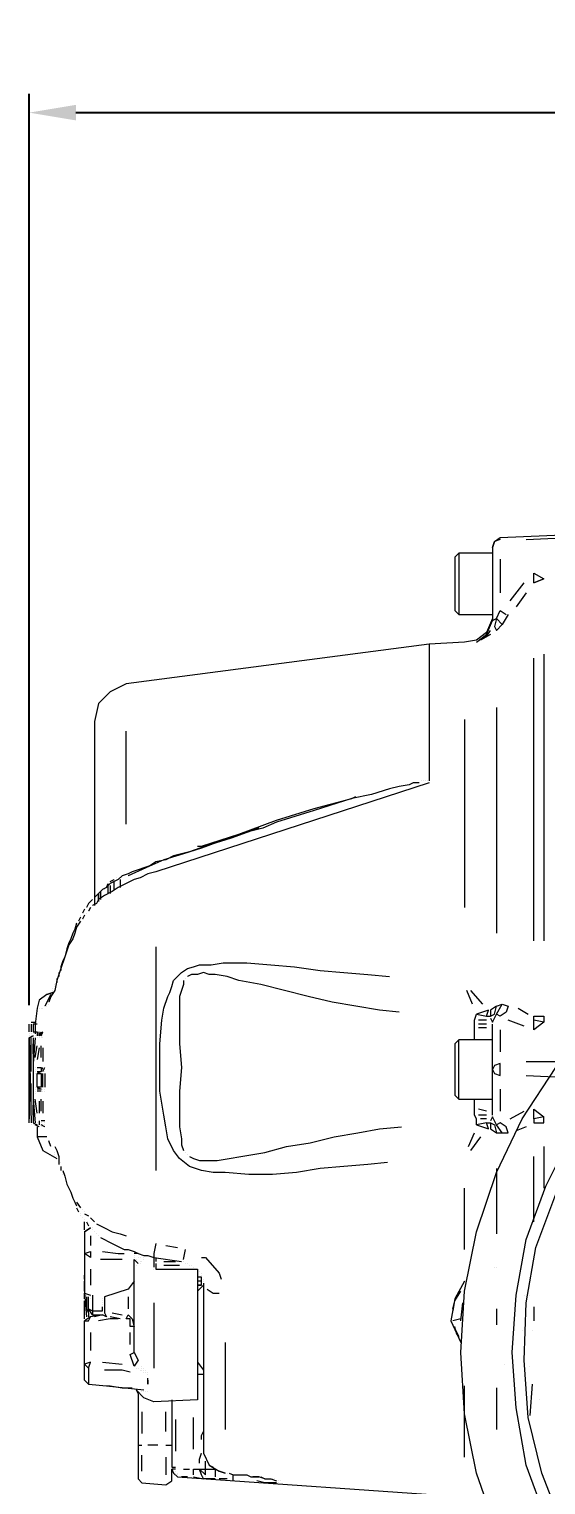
# Model space of a CAD drawing. Header units: millimetres. Extents: x 3426 to 5580, y 1375 to 2906.
# Drawn here: x 4525.4 to 4635.9, y 2594.2 to 2905.8 of the extents above; entities that cross this region are included whole.
import ezdxf

# ---------------------------------------------------------------- set-up
doc = ezdxf.new("R2010")
doc.units = ezdxf.units.MM
doc.layers.add('IA-DIBUJO', color=3, linetype='Continuous')
doc.layers.add('IA-DIM', color=7, linetype='Continuous')
doc.styles.add('ING-AMB', font='romans.shx', dxfattribs={"width": 0.75, "oblique": 15})
doc.dimstyles.new('ING-AMB 4', dxfattribs={"dimscale": 4, "dimtxt": 3, "dimasz": 2.5, "dimexe": 1, "dimexo": 1, "dimgap": 1, "dimtad": 1, "dimdec": 0, "dimzin": 0, "dimdsep": 46, "dimtxsty": 'ING-AMB', "dimcen": 0.1, "dimclrd": 7, "dimclre": 7, "dimclrt": 2, "dimadec": 0, "dimazin": 0, "dimtfac": 1, "dimtdec": 0, "dimtmove": 0, "dimatfit": 0, "dimfxl": 1.25, "dimtolj": 1, "dimtzin": 0, "dimarcsym": 1})

# ---------------------------------------------------------------- blocks, each defined once
blk = doc.blocks.new('*D27')
at = {"layer": 'Defpoints', "color": 0, "transparency": 16777216}
for p in [(4988.92, 2887.94), (4988.92, 2787.28), (4525.37, 2692.88)]:
    blk.add_point(p, dxfattribs=at)
at = {"layer": 'IA-DIM', "color": 7, "lineweight": -2, "transparency": 16777216}
for p, q in [((4525.37, 2696.88), (4525.37, 2891.94)), ((4988.92, 2791.28), (4988.92, 2891.94)), ((4535.37, 2887.94), (4978.92, 2887.94))]:
    blk.add_line(p, q, dxfattribs=at)
at = {"layer": 'IA-DIM', "color": 7, "transparency": 16777216}
for points in [[(4535.37, 2889.61), (4535.37, 2886.28), (4525.37, 2887.94)], [(4978.92, 2889.61), (4978.92, 2886.28), (4988.92, 2887.94)]]:
    blk.add_solid(points, dxfattribs=at)
at = {"layer": 'IA-DIM', "color": 2, "transparency": 16777216, "insert": (4757.15, 2897.94), "char_height": 12, "attachment_point": 5, "style": 'ING-AMB'}
blk.add_mtext('\\A1;502', dxfattribs=at)

msp = doc.modelspace()

# ---------------------------------------------------------------- linework, layer by layer
at = {"layer": 'IA-DIBUJO', "color": 8, "lineweight": 18}
for points in [[(4626.12, 2796.59), (4624.85, 2796.17), (4624.43, 2794.9), (4624.85, 2796.17), (4626.12, 2797.02), (4646.02, 2797.86), (4646.02, 2797.02), (4646.02, 2789.82), (4646.02, 2788.55), (4646.02, 2693.72), (4646.02, 2691.61), (4646.02, 2684.83), (4646.02, 2681.45), (4646.02, 2677.21)], [(4624.43, 2794.9), (4624.43, 2793.21), (4624.43, 2788.13), (4624.43, 2779.24), (4625.28, 2779.66), (4626.12, 2781.35), (4627.39, 2780.51)], [(4624.43, 2794.9), (4624.43, 2794.9)], [(4626.12, 2797.02), (4626.12, 2797.02)], [(4631.63, 2796.59), (4640.94, 2797.02)], [(4624.43, 2793.63), (4617.23, 2793.63), (4616.39, 2792.78), (4616.39, 2781.35), (4617.23, 2780.51), (4624.43, 2780.51)], [(4617.23, 2793.63), (4617.23, 2780.51)], [(4626.12, 2792.36), (4626.12, 2785.16)], [(4633.32, 2787.28), (4633.32, 2789.4), (4635.44, 2788.13)], [(4628.24, 2783.47), (4631.2, 2787.28)], [(4633.32, 2787.28), (4633.32, 2787.28)], [(4635.44, 2788.13), (4635.44, 2788.13)], [(4631.63, 2785.16), (4629.51, 2782.2)], [(4624.43, 2779.66), (4623.16, 2776.7), (4621.04, 2775), (4618.5, 2774.58), (4610.88, 2774.16), (4546.11, 2765.69), (4542.73, 2764), (4540.19, 2761.46), (4539.34, 2757.65), (4539.34, 2718.28)], [(4627.82, 2780.51), (4626.55, 2778.39)], [(4627.82, 2780.51), (4627.82, 2780.51)], [(4621.04, 2774.58), (4623.16, 2776.27), (4624.43, 2779.24)], [(4624.01, 2776.27), (4621.89, 2775)], [(4622.31, 2775.43), (4623.16, 2775.85), (4624.01, 2777.12)], [(4610.88, 2774.16), (4610.88, 2744.95)], [(4621.04, 2775), (4621.04, 2775)], [(4633.32, 2710.66), (4633.32, 2771.19)], [(4635.44, 2772.04), (4635.44, 2710.66)], [(4625.28, 2760.61), (4625.28, 2712.35)], [(4618.5, 2758.07), (4618.5, 2717.85)], [(4546.11, 2735.63), (4546.11, 2755.53)], [(4610.88, 2744.52), (4552.46, 2725.47), (4550.77, 2725.05), (4549.08, 2724.2), (4547.81, 2723.78), (4546.11, 2722.93), (4544.42, 2722.09), (4543.15, 2721.24), (4541.46, 2720.39), (4540.19, 2719.55), (4539.76, 2718.7), (4538.92, 2718.28)], [(4608.77, 2744.52), (4607.5, 2744.52), (4606.65, 2744.1), (4604.53, 2743.68), (4602.42, 2743.25), (4598.61, 2741.98), (4594.37, 2741.14), (4586.33, 2738.6), (4578.29, 2736.06), (4575.32, 2734.79), (4571.94, 2733.94)], [(4609.19, 2744.95), (4609.19, 2744.95)], [(4609.61, 2744.95), (4609.61, 2744.95)], [(4610.04, 2744.95), (4610.04, 2744.95)], [(4610.46, 2744.95), (4610.46, 2744.95)], [(4610.88, 2744.95), (4610.88, 2744.95)], [(4610.88, 2744.95), (4610.88, 2744.95)], [(4610.88, 2744.52), (4610.88, 2744.52)], [(4561.35, 2730.98), (4562.2, 2730.98), (4570.24, 2733.52), (4578.29, 2736.48), (4586.33, 2739.02), (4594.37, 2741.14), (4595.22, 2741.56)], [(4574.48, 2734.79), (4568.55, 2732.67), (4563.05, 2730.98), (4559.66, 2729.71), (4556.27, 2728.86), (4554.58, 2728.01), (4552.46, 2727.59), (4551.19, 2726.74), (4549.92, 2726.32), (4548.65, 2725.9), (4547.38, 2725.47), (4546.54, 2725.05), (4545.27, 2724.63), (4544.42, 2723.78), (4543.57, 2723.36), (4542.73, 2722.93), (4541.88, 2722.09), (4541.03, 2721.66), (4540.19, 2720.82), (4539.34, 2719.97)], [(4571.51, 2733.94), (4566.86, 2732.25), (4562.2, 2730.55), (4558.39, 2729.28), (4554.16, 2728.01), (4550.35, 2726.32), (4546.54, 2724.63)], [(4542.73, 2723.36), (4543.57, 2723.78)], [(4543.57, 2723.78), (4543.57, 2723.78)], [(4543.57, 2721.66), (4543.57, 2723.36)], [(4544, 2724.2), (4544, 2724.2)], [(4544.84, 2723.78), (4544.84, 2722.09)], [(4546.54, 2724.63), (4546.54, 2724.63)], [(4540.61, 2721.24), (4540.61, 2721.24)], [(4540.61, 2721.24), (4540.61, 2719.55)], [(4541.03, 2721.66), (4541.03, 2721.66)], [(4541.46, 2721.66), (4541.46, 2721.66)], [(4541.88, 2722.09), (4542.3, 2722.93)], [(4542.3, 2722.93), (4542.3, 2722.93)], [(4542.3, 2720.82), (4542.3, 2722.51)], [(4542.73, 2722.51), (4542.73, 2720.82)], [(4537.22, 2717.43), (4536.8, 2716.58)], [(4538.92, 2719.55), (4538.07, 2718.7), (4537.65, 2717.85)], [(4537.65, 2717.85), (4537.65, 2717.85)], [(4538.49, 2717.85), (4538.07, 2717.01)], [(4538.07, 2717.01), (4538.07, 2717.01)], [(4538.92, 2718.28), (4538.92, 2718.28)], [(4538.92, 2718.28), (4538.92, 2718.28)], [(4539.34, 2719.97), (4539.34, 2719.97)], [(4536.38, 2714.89), (4535.53, 2713.62), (4535.11, 2712.35), (4534.68, 2711.08), (4533.84, 2709.81), (4532.99, 2707.27), (4532.14, 2704.73), (4531.3, 2702.19), (4530.87, 2700.07), (4530.03, 2698.8), (4529.6, 2697.53)], [(4535.53, 2714.47), (4535.11, 2713.2), (4534.68, 2712.35), (4534.26, 2711.08), (4533.84, 2710.23), (4533.41, 2708.96), (4532.99, 2707.27), (4532.57, 2706.42), (4532.14, 2705.15), (4532.14, 2704.31)], [(4536.38, 2715.74), (4535.95, 2714.89)], [(4535.95, 2714.89), (4535.95, 2714.89)], [(4536.38, 2716.16), (4536.38, 2716.16)], [(4536.8, 2716.58), (4536.8, 2716.58)], [(4537.22, 2716.16), (4536.8, 2715.31)], [(4536.8, 2715.31), (4536.8, 2715.31)], [(4537.65, 2716.58), (4537.65, 2716.58)], [(4552.46, 2709.39), (4552.46, 2661.55)], [(4635.86, 2587.04), (4631.63, 2598.47), (4629.51, 2610.75), (4628.66, 2622.6), (4629.51, 2634.88), (4631.63, 2646.73), (4635.86, 2658.16), (4641.36, 2669.17), (4648.56, 2678.91), (4656.6, 2687.8), (4666.34, 2695.42), (4676.5, 2701.77), (4687.93, 2706.42), (4699.36, 2709.81), (4701.9, 2708.12)], [(4639.25, 2585.77), (4635.01, 2596.78), (4632.05, 2608.63), (4631.2, 2620.91), (4631.63, 2633.19), (4633.74, 2645.04), (4637.98, 2656.47), (4643.48, 2667.48), (4650.68, 2677.21), (4658.72, 2686.1), (4668.46, 2693.72), (4679.04, 2700.07), (4690.05, 2704.73), (4701.9, 2707.69)], [(4601.99, 2663.24), (4597.76, 2662.82), (4592.68, 2662.4), (4587.6, 2661.97), (4582.52, 2661.13), (4577.44, 2660.7), (4572.36, 2660.7), (4567.28, 2661.13), (4564.74, 2661.13), (4562.2, 2661.55), (4559.66, 2662.4), (4557.54, 2664.09), (4556.27, 2665.78), (4555, 2668.32), (4554.58, 2670.86), (4554.16, 2673.4), (4553.31, 2678.48), (4553.31, 2683.56), (4553.31, 2688.64), (4553.73, 2693.72), (4554.16, 2696.26), (4555, 2698.8), (4555.43, 2699.65), (4555.85, 2700.92), (4556.27, 2702.19), (4557.12, 2703.04), (4557.97, 2703.88), (4559.24, 2704.73), (4560.51, 2705.15), (4561.78, 2705.58), (4564.32, 2705.58), (4566.86, 2706), (4571.94, 2706), (4577.02, 2705.58), (4582.1, 2705.15), (4587.6, 2704.31), (4592.68, 2703.88), (4597.76, 2703.46), (4602.42, 2703.04)], [(4531.3, 2702.61), (4531.3, 2701.77)], [(4531.72, 2703.88), (4531.72, 2703.04)], [(4558.39, 2702.19), (4558.39, 2701.34), (4557.97, 2700.07), (4557.54, 2698.8), (4557.54, 2696.26), (4557.54, 2693.72), (4557.54, 2688.64), (4557.97, 2683.56), (4557.54, 2678.48), (4557.54, 2673.4), (4557.54, 2670.86), (4557.97, 2668.32), (4557.97, 2667.05), (4558.39, 2665.78)], [(4558.81, 2702.61), (4558.81, 2702.61)], [(4604.53, 2695.42), (4600.3, 2695.84), (4595.22, 2696.69), (4590.14, 2697.53), (4585.06, 2698.8), (4579.98, 2700.07), (4574.9, 2701.34), (4570.24, 2702.19), (4567.7, 2703.04), (4565.16, 2703.46), (4563.89, 2703.46), (4562.62, 2703.88), (4561.35, 2703.46), (4560.08, 2703.46), (4559.24, 2703.04)], [(4559.24, 2703.04), (4559.24, 2703.04)], [(4529.18, 2699.23), (4530.45, 2699.65), (4529.18, 2699.23), (4527.49, 2697.96), (4527.06, 2696.26), (4526.64, 2692.88), (4526.64, 2690.76)], [(4530.03, 2699.23), (4528.76, 2696.69)], [(4530.03, 2699.23), (4530.03, 2699.23)], [(4530.03, 2698.8), (4530.03, 2698.8)], [(4530.45, 2700.5), (4530.45, 2700.5)], [(4530.45, 2700.07), (4530.45, 2700.07)], [(4530.45, 2699.65), (4530.45, 2699.65)], [(4530.45, 2699.23), (4530.45, 2699.23)], [(4530.87, 2701.34), (4530.87, 2701.34)], [(4530.87, 2700.92), (4530.87, 2700.92)], [(4620.2, 2697.11), (4618.93, 2700.07)], [(4619.77, 2700.07), (4622.31, 2697.11)], [(4527.06, 2696.26), (4527.06, 2696.26)], [(4527.49, 2696.26), (4527.49, 2696.26)], [(4527.91, 2696.26), (4527.91, 2696.26)], [(4528.33, 2696.26), (4528.33, 2696.26)], [(4528.76, 2696.69), (4528.76, 2696.69)], [(4529.18, 2696.69), (4529.18, 2696.69)], [(4529.6, 2697.53), (4529.6, 2697.53)], [(4529.6, 2697.11), (4529.6, 2697.11)], [(4623.16, 2694.57), (4623.58, 2695.84), (4621.04, 2694.99), (4623.16, 2694.57), (4624.01, 2694.57), (4624.85, 2694.99), (4625.28, 2696.69), (4626.55, 2697.11), (4627.82, 2696.69), (4627.39, 2695.42), (4626.12, 2694.57), (4625.28, 2694.99)], [(4623.58, 2695.84), (4623.58, 2695.84)], [(4624.01, 2694.15), (4624.43, 2693.3), (4625.28, 2694.99), (4626.55, 2697.11)], [(4625.28, 2696.69), (4624.01, 2695.84), (4624.01, 2694.57)], [(4629.93, 2696.26), (4632.05, 2694.99)], [(4525.37, 2691.18), (4525.37, 2692.88)], [(4525.79, 2693.3), (4525.79, 2693.3)], [(4525.79, 2693.3), (4525.79, 2693.3)], [(4525.79, 2693.3), (4526.64, 2693.3)], [(4525.79, 2692.88), (4525.79, 2692.88)], [(4525.79, 2692.88), (4525.79, 2691.18)], [(4527.06, 2692.88), (4526.22, 2692.88), (4526.22, 2691.18), (4527.06, 2691.18), (4527.06, 2690.34)], [(4526.22, 2692.88), (4526.22, 2692.88)], [(4526.22, 2692.88), (4526.22, 2692.88)], [(4526.64, 2693.3), (4526.64, 2693.3)], [(4620.62, 2689.49), (4620.62, 2691.61), (4620.62, 2692.88), (4620.62, 2693.72), (4621.04, 2694.99)], [(4623.16, 2693.72), (4621.47, 2693.72)], [(4623.16, 2692.88), (4621.47, 2692.88)], [(4623.16, 2692.03), (4621.47, 2692.03)], [(4624.01, 2694.57), (4624.01, 2694.57)], [(4624.01, 2694.15), (4624.01, 2694.15)], [(4624.43, 2693.3), (4624.43, 2693.3)], [(4624.43, 2689.49), (4624.43, 2692.88)], [(4625.28, 2694.99), (4625.28, 2694.99)], [(4631.2, 2692.45), (4627.82, 2693.72)], [(4635.44, 2693.3), (4633.32, 2691.61), (4633.32, 2693.72), (4633.32, 2694.57), (4635.44, 2694.57), (4635.44, 2693.3), (4633.32, 2693.72)], [(4525.37, 2691.18), (4525.37, 2691.18)], [(4525.37, 2690.76), (4525.37, 2690.76)], [(4525.37, 2671.71), (4525.37, 2681.02), (4525.37, 2689.91), (4526.22, 2690.34), (4525.37, 2689.91), (4525.79, 2671.71)], [(4525.37, 2690.34), (4525.37, 2690.34)], [(4525.37, 2690.34), (4525.37, 2690.34)], [(4525.37, 2690.34), (4525.37, 2690.34)], [(4525.37, 2689.91), (4525.37, 2689.91)], [(4525.37, 2689.91), (4525.37, 2689.91)], [(4525.37, 2689.49), (4525.37, 2683.14), (4525.37, 2672.56)], [(4525.37, 2689.49), (4525.37, 2689.49)], [(4525.79, 2691.18), (4525.79, 2691.18)], [(4525.79, 2691.18), (4525.79, 2691.18)], [(4525.79, 2691.18), (4525.79, 2691.18)], [(4525.79, 2690.76), (4525.79, 2690.76)], [(4525.79, 2690.76), (4525.79, 2690.76)], [(4525.79, 2690.34), (4525.79, 2690.34)], [(4525.79, 2690.34), (4525.79, 2690.34)], [(4525.79, 2690.34), (4525.79, 2690.34)], [(4525.79, 2690.34), (4525.79, 2690.34)], [(4525.79, 2690.34), (4525.79, 2690.34)], [(4525.79, 2690.34), (4525.79, 2690.34)], [(4525.79, 2689.91), (4525.79, 2689.91)], [(4525.79, 2689.91), (4525.79, 2689.91)], [(4525.79, 2689.91), (4525.79, 2689.91)], [(4525.79, 2682.72), (4525.79, 2686.95), (4525.79, 2689.91)], [(4525.79, 2689.91), (4525.79, 2689.91)], [(4525.79, 2689.91), (4525.79, 2689.91)], [(4525.79, 2689.49), (4525.79, 2689.49)], [(4525.79, 2689.49), (4525.79, 2689.49)], [(4525.79, 2689.49), (4525.79, 2689.49)], [(4525.79, 2689.07), (4525.79, 2689.07)], [(4525.79, 2689.07), (4525.79, 2689.07)], [(4525.79, 2689.07), (4525.79, 2689.07)], [(4526.22, 2690.76), (4526.22, 2690.76)], [(4526.22, 2690.76), (4526.22, 2690.76)], [(4526.22, 2690.34), (4526.22, 2690.34)], [(4526.22, 2690.34), (4526.22, 2690.34)], [(4526.22, 2690.34), (4526.22, 2690.34)], [(4526.22, 2690.34), (4526.22, 2690.34)], [(4526.22, 2689.91), (4526.22, 2689.91)], [(4526.64, 2689.91), (4526.22, 2684.41)], [(4526.22, 2689.91), (4526.22, 2671.71), (4527.06, 2671.29)], [(4526.22, 2689.91), (4526.22, 2689.91)], [(4526.64, 2691.18), (4526.64, 2691.18)], [(4526.64, 2691.18), (4526.64, 2691.18)], [(4526.64, 2691.18), (4526.64, 2691.18)], [(4526.64, 2690.76), (4526.64, 2690.76)], [(4526.64, 2690.76), (4526.64, 2690.76)], [(4526.64, 2690.76), (4526.64, 2690.76)], [(4526.64, 2690.76), (4526.64, 2690.76)], [(4526.64, 2690.76), (4526.64, 2690.76)], [(4526.64, 2690.76), (4526.64, 2690.76)], [(4526.64, 2690.34), (4526.64, 2690.34)], [(4526.64, 2690.34), (4526.64, 2690.34)], [(4526.64, 2690.34), (4526.64, 2690.34)], [(4526.64, 2690.34), (4526.64, 2690.34)], [(4526.64, 2690.34), (4526.64, 2690.34)], [(4526.64, 2689.91), (4526.64, 2689.91)], [(4527.06, 2691.18), (4527.06, 2691.18)], [(4527.06, 2691.18), (4527.06, 2691.18)], [(4527.06, 2690.76), (4527.06, 2690.76)], [(4527.06, 2690.76), (4527.06, 2690.76)], [(4527.06, 2690.34), (4527.06, 2690.34)], [(4527.06, 2690.34), (4527.06, 2690.34)], [(4527.06, 2690.34), (4527.06, 2690.34)], [(4527.06, 2690.34), (4527.06, 2690.34)], [(4527.06, 2690.34), (4527.06, 2690.34)], [(4527.06, 2689.91), (4527.06, 2689.91)], [(4527.91, 2690.34), (4528.33, 2691.18), (4527.49, 2690.34), (4527.91, 2691.18)], [(4527.49, 2690.34), (4527.49, 2691.18)], [(4527.49, 2691.18), (4527.49, 2691.18)], [(4527.49, 2691.18), (4527.49, 2691.18)], [(4527.49, 2690.76), (4527.49, 2690.76)], [(4527.49, 2690.76), (4527.49, 2690.76)], [(4527.49, 2690.76), (4527.49, 2690.76)], [(4527.49, 2690.76), (4527.49, 2690.76)], [(4527.49, 2690.76), (4527.49, 2690.76)], [(4527.49, 2690.34), (4527.49, 2690.34)], [(4527.49, 2690.34), (4527.49, 2690.34)], [(4527.49, 2690.34), (4527.49, 2690.34)], [(4527.49, 2690.34), (4527.49, 2690.34)], [(4527.49, 2689.91), (4527.49, 2689.91)], [(4527.91, 2691.18), (4527.91, 2691.18)], [(4527.91, 2690.76), (4527.91, 2690.76)], [(4527.91, 2690.76), (4527.91, 2690.76)], [(4527.91, 2690.76), (4527.91, 2690.76)], [(4527.91, 2690.34), (4527.91, 2690.34)], [(4527.91, 2690.34), (4527.91, 2690.34)], [(4527.91, 2689.91), (4527.91, 2689.91)], [(4527.91, 2689.91), (4527.91, 2689.91)], [(4527.91, 2689.91), (4527.91, 2689.91)], [(4528.33, 2691.18), (4528.33, 2691.18)], [(4528.33, 2691.18), (4528.33, 2691.18)], [(4528.33, 2690.76), (4528.33, 2690.76)], [(4528.33, 2690.34), (4528.33, 2690.34)], [(4528.33, 2689.91), (4528.33, 2689.91)], [(4617.23, 2676.79), (4617.23, 2689.49)], [(4626.12, 2691.61), (4626.12, 2686.95)], [(4525.37, 2678.91), (4525.37, 2679.75), (4525.37, 2681.02), (4525.37, 2687.8), (4525.37, 2686.1), (4525.37, 2681.02), (4525.37, 2674.25)], [(4525.37, 2687.37), (4525.37, 2687.37)], [(4525.37, 2687.37), (4525.37, 2687.37)], [(4525.37, 2686.95), (4525.37, 2686.95)], [(4525.37, 2686.53), (4525.37, 2686.53)], [(4525.79, 2686.95), (4525.79, 2686.95)], [(4525.79, 2686.95), (4525.79, 2686.95)], [(4526.22, 2686.53), (4526.22, 2688.64)], [(4526.22, 2686.53), (4526.22, 2686.53)], [(4526.64, 2685.68), (4527.06, 2688.22)], [(4527.49, 2687.8), (4527.06, 2685.26)], [(4527.91, 2685.68), (4527.91, 2688.22)], [(4528.33, 2687.8), (4528.33, 2684.83)], [(4526.22, 2684.83), (4526.22, 2684.83)], [(4526.22, 2684.41), (4526.22, 2684.41)], [(4526.22, 2684.41), (4526.22, 2684.41)], [(4526.22, 2684.41), (4526.22, 2684.41)], [(4526.22, 2683.99), (4526.22, 2683.99)], [(4526.22, 2683.99), (4526.22, 2683.99)], [(4526.22, 2683.99), (4526.22, 2683.99)], [(4526.22, 2683.56), (4526.22, 2683.56)], [(4526.22, 2682.72), (4526.22, 2682.72)], [(4526.64, 2683.56), (4526.64, 2683.56)], [(4526.64, 2683.14), (4526.64, 2683.14)], [(4526.64, 2682.72), (4526.64, 2682.72)], [(4527.06, 2683.56), (4527.06, 2683.56)], [(4527.06, 2683.56), (4527.91, 2683.56), (4527.91, 2682.72), (4527.06, 2682.29)], [(4527.06, 2683.56), (4527.06, 2683.56)], [(4527.06, 2682.72), (4527.91, 2682.72), (4528.33, 2683.56)], [(4527.06, 2683.14), (4527.06, 2683.14)], [(4527.06, 2682.72), (4527.06, 2682.72)], [(4527.06, 2682.72), (4527.06, 2682.72)], [(4527.91, 2683.56), (4527.91, 2683.56)], [(4527.91, 2682.72), (4527.91, 2682.72)], [(4528.33, 2682.72), (4528.76, 2683.56)], [(4528.33, 2683.56), (4528.33, 2683.56)], [(4528.33, 2682.72), (4528.33, 2682.72)], [(4528.76, 2683.56), (4528.76, 2683.56)], [(4528.76, 2683.14), (4528.76, 2683.14)], [(4528.76, 2682.72), (4528.76, 2682.72)], [(4625.28, 2584.5), (4621.04, 2596.78), (4618.5, 2609.48), (4617.66, 2622.6), (4618.5, 2635.73), (4621.04, 2648.43), (4625.28, 2661.13), (4630.78, 2672.56), (4637.98, 2683.56)], [(4624.43, 2683.14), (4624.43, 2683.14)], [(4631.63, 2684.83), (4640.94, 2684.83)], [(4525.79, 2675.1), (4525.79, 2680.18)], [(4526.64, 2682.29), (4526.64, 2682.29)], [(4527.06, 2682.29), (4527.06, 2682.29)], [(4528.33, 2682.29), (4528.33, 2682.29)], [(4528.33, 2679.33), (4528.33, 2682.29)], [(4528.33, 2682.29), (4528.33, 2682.29)], [(4528.33, 2682.29), (4528.33, 2682.29)], [(4528.76, 2682.29), (4528.76, 2679.33)], [(4631.63, 2681.87), (4640.94, 2681.45)], [(4525.37, 2678.48), (4525.37, 2678.48)], [(4525.37, 2678.06), (4525.37, 2678.06)], [(4525.37, 2676.79), (4525.37, 2677.64)], [(4526.22, 2677.64), (4526.22, 2677.64)], [(4526.22, 2677.64), (4526.22, 2677.64)], [(4526.22, 2677.21), (4526.22, 2677.21)], [(4526.22, 2677.21), (4526.22, 2677.21)], [(4526.22, 2677.21), (4526.22, 2677.21)], [(4526.22, 2676.79), (4526.22, 2676.79)], [(4526.22, 2676.79), (4526.64, 2671.71)], [(4526.22, 2676.79), (4526.22, 2676.79)], [(4526.64, 2679.33), (4526.64, 2679.33)], [(4526.64, 2679.33), (4526.64, 2679.33)], [(4526.64, 2679.33), (4526.64, 2679.33)], [(4526.64, 2678.91), (4526.64, 2678.91)], [(4526.64, 2678.48), (4526.64, 2678.48)], [(4526.64, 2678.06), (4526.64, 2678.06)], [(4526.64, 2678.06), (4526.64, 2678.06)], [(4527.06, 2673.83), (4526.64, 2676.79)], [(4527.06, 2679.33), (4527.91, 2678.91), (4527.06, 2678.91)], [(4527.06, 2678.91), (4527.06, 2678.91)], [(4527.06, 2678.48), (4527.06, 2678.48)], [(4527.91, 2678.48), (4527.06, 2678.48)], [(4527.91, 2679.33), (4527.91, 2679.33)], [(4527.91, 2679.33), (4527.91, 2679.33)], [(4527.91, 2678.48), (4527.91, 2678.48)], [(4527.91, 2674.25), (4527.91, 2676.79)], [(4528.33, 2679.33), (4528.33, 2679.33)], [(4528.33, 2679.33), (4528.33, 2679.33)], [(4528.33, 2678.91), (4528.33, 2678.91)], [(4528.33, 2678.91), (4528.33, 2678.91)], [(4528.33, 2678.48), (4528.33, 2678.48)], [(4528.33, 2678.48), (4528.33, 2678.48)], [(4528.76, 2679.33), (4528.76, 2679.33)], [(4528.76, 2678.91), (4528.76, 2678.91)], [(4528.76, 2678.48), (4528.76, 2678.48)], [(4528.76, 2678.48), (4528.76, 2678.48)], [(4528.76, 2678.48), (4528.76, 2678.48)], [(4621.04, 2671.29), (4621.04, 2672.56), (4620.62, 2673.4), (4620.62, 2674.67), (4620.62, 2676.79)], [(4624.43, 2673.4), (4624.43, 2676.79)], [(4626.12, 2678.91), (4626.12, 2674.25)], [(4525.37, 2676.37), (4525.37, 2676.37)], [(4525.37, 2675.94), (4525.37, 2675.94)], [(4525.37, 2675.52), (4525.37, 2675.52)], [(4525.37, 2675.1), (4525.37, 2675.1)], [(4525.37, 2674.67), (4525.37, 2674.67)], [(4525.37, 2674.25), (4525.37, 2674.25)], [(4525.37, 2674.25), (4525.37, 2674.25)], [(4526.22, 2673.4), (4526.22, 2675.52)], [(4527.49, 2676.37), (4527.49, 2673.83)], [(4528.33, 2676.37), (4528.33, 2673.83)], [(4623.16, 2674.25), (4621.47, 2674.67)], [(4623.16, 2673.4), (4621.47, 2673.4)], [(4624.43, 2673.4), (4624.43, 2673.4)], [(4628.24, 2672.56), (4631.2, 2674.25)], [(4633.32, 2672.56), (4633.32, 2671.71), (4635.44, 2671.71), (4635.44, 2672.98), (4633.32, 2672.56), (4633.32, 2674.67), (4635.44, 2672.98)], [(4525.37, 2672.56), (4525.37, 2672.56)], [(4525.37, 2672.13), (4525.37, 2672.13)], [(4525.37, 2671.71), (4525.37, 2671.71)], [(4525.37, 2671.71), (4525.37, 2671.71)], [(4525.79, 2671.71), (4525.79, 2671.71)], [(4525.79, 2671.71), (4525.79, 2671.71)], [(4525.79, 2671.29), (4525.79, 2671.29)], [(4525.79, 2671.29), (4525.79, 2671.29)], [(4525.79, 2671.29), (4525.79, 2671.29)], [(4525.79, 2671.29), (4525.79, 2671.29)], [(4525.79, 2671.29), (4525.79, 2671.29)], [(4525.79, 2671.29), (4525.79, 2671.29)], [(4526.22, 2671.71), (4526.22, 2671.71)], [(4526.22, 2671.71), (4526.22, 2671.71)], [(4526.22, 2671.71), (4526.22, 2671.71)], [(4526.22, 2671.71), (4526.22, 2671.71)], [(4526.22, 2671.71), (4526.22, 2671.71)], [(4526.22, 2671.71), (4526.22, 2671.71)], [(4526.22, 2671.29), (4526.22, 2671.29)], [(4526.22, 2671.29), (4526.22, 2671.29)], [(4526.22, 2671.29), (4526.22, 2671.29)], [(4526.22, 2671.29), (4526.22, 2671.29)], [(4526.64, 2671.71), (4526.64, 2671.71)], [(4526.64, 2671.71), (4526.64, 2671.71)], [(4526.64, 2671.71), (4526.64, 2671.71)], [(4526.64, 2671.29), (4526.64, 2671.29)], [(4526.64, 2671.29), (4526.64, 2671.29)], [(4526.64, 2671.29), (4526.64, 2671.29)], [(4526.64, 2671.29), (4526.64, 2671.29)], [(4526.64, 2671.29), (4526.64, 2671.29)], [(4527.49, 2670.86), (4526.64, 2671.29)], [(4527.06, 2671.71), (4527.06, 2671.71)], [(4527.06, 2671.29), (4527.06, 2671.29)], [(4527.06, 2671.29), (4527.06, 2671.29)], [(4527.06, 2671.29), (4527.06, 2671.29)], [(4527.06, 2671.29), (4527.06, 2671.29)], [(4527.06, 2670.86), (4527.06, 2670.86)], [(4527.06, 2670.86), (4527.06, 2668.75), (4528.33, 2665.78), (4531.3, 2664.09)], [(4527.06, 2670.86), (4527.06, 2670.86)], [(4527.06, 2670.86), (4527.06, 2670.86)], [(4527.06, 2670.86), (4527.06, 2670.86)], [(4527.06, 2670.86), (4527.06, 2670.86)], [(4527.49, 2672.13), (4527.49, 2671.29)], [(4527.49, 2672.13), (4527.49, 2672.13)], [(4527.49, 2671.29), (4527.49, 2671.29)], [(4527.49, 2671.29), (4527.49, 2671.29)], [(4527.49, 2671.29), (4527.49, 2671.29)], [(4527.49, 2670.86), (4527.49, 2670.86)], [(4527.49, 2670.86), (4527.49, 2670.86)], [(4527.49, 2670.86), (4527.49, 2670.86)], [(4527.49, 2670.86), (4527.49, 2670.86)], [(4527.91, 2672.13), (4527.91, 2672.13)], [(4528.76, 2672.13), (4527.91, 2672.13)], [(4527.91, 2671.71), (4527.91, 2671.71)], [(4527.91, 2671.29), (4527.91, 2671.29)], [(4527.91, 2671.29), (4527.91, 2671.29)], [(4527.91, 2671.29), (4527.91, 2671.29)], [(4528.76, 2670.86), (4527.91, 2671.29)], [(4527.91, 2671.29), (4527.91, 2671.29)], [(4527.91, 2670.86), (4527.91, 2670.86)], [(4527.91, 2670.86), (4527.91, 2670.86)], [(4527.91, 2670.86), (4527.91, 2670.86)], [(4528.33, 2671.29), (4528.33, 2671.29)], [(4528.33, 2670.86), (4528.33, 2670.86)], [(4528.33, 2670.86), (4528.33, 2670.86)], [(4528.33, 2670.86), (4528.33, 2670.86)], [(4528.76, 2672.13), (4528.76, 2672.13)], [(4528.76, 2671.71), (4528.76, 2671.71)], [(4528.76, 2671.29), (4528.76, 2671.29)], [(4528.76, 2670.86), (4528.76, 2670.86)], [(4528.76, 2670.86), (4528.76, 2670.86)], [(4559.66, 2664.51), (4560.51, 2664.09), (4561.78, 2663.67), (4563.05, 2663.67), (4564.32, 2663.67), (4565.59, 2663.67), (4568.13, 2664.09), (4570.67, 2664.51), (4575.75, 2665.36), (4580.4, 2666.63), (4585.48, 2667.48), (4590.56, 2668.75), (4595.64, 2669.59), (4600.3, 2670.44), (4604.96, 2670.86)], [(4623.16, 2672.56), (4621.89, 2672.56)], [(4623.16, 2671.71), (4624.01, 2671.71), (4624.85, 2671.29), (4625.28, 2669.59), (4626.55, 2669.59), (4627.82, 2669.59), (4627.39, 2670.86), (4626.12, 2671.71), (4625.28, 2671.29)], [(4626.55, 2669.59), (4625.28, 2671.29), (4624.43, 2672.98), (4624.01, 2672.13)], [(4624.01, 2672.13), (4624.01, 2672.13)], [(4624.01, 2671.71), (4624.01, 2671.71)], [(4624.01, 2671.71), (4624.01, 2670.44), (4625.28, 2669.59)], [(4624.01, 2670.44), (4624.01, 2670.44)], [(4624.85, 2671.29), (4624.85, 2671.29)], [(4631.63, 2670.86), (4629.51, 2670.02)], [(4529.18, 2668.75), (4527.06, 2668.75)], [(4530.03, 2666.63), (4529.6, 2667.9)], [(4619.35, 2666.63), (4620.62, 2669.59)], [(4621.89, 2668.75), (4619.77, 2665.78)], [(4530.87, 2666.63), (4531.3, 2665.78), (4531.72, 2664.51), (4531.72, 2663.67), (4531.72, 2662.82)], [(4530.87, 2665.36), (4530.87, 2665.36)], [(4530.87, 2664.94), (4530.87, 2664.94)], [(4531.3, 2664.51), (4531.3, 2664.51)], [(4531.3, 2664.09), (4531.3, 2664.09)], [(4558.39, 2665.78), (4558.39, 2665.78)], [(4558.81, 2665.36), (4558.81, 2665.36)], [(4559.24, 2664.94), (4559.24, 2664.94)], [(4633.32, 2650.54), (4633.32, 2664.51)], [(4635.44, 2666.63), (4635.44, 2657.74)], [(4532.14, 2663.24), (4532.14, 2663.24)], [(4532.14, 2662.4), (4532.14, 2661.55)], [(4532.57, 2661.55), (4532.99, 2660.28), (4533.41, 2658.59), (4534.26, 2656.89), (4534.68, 2655.62), (4535.11, 2654.78), (4535.53, 2653.93)], [(4532.57, 2661.13), (4532.57, 2661.13)], [(4625.28, 2661.97), (4625.28, 2648)], [(4532.57, 2660.7), (4532.57, 2660.7)], [(4535.53, 2654.78), (4536.38, 2653.51)], [(4618.5, 2644.62), (4618.5, 2657.74)], [(4535.53, 2653.93), (4535.53, 2653.93)], [(4535.53, 2653.51), (4535.95, 2652.66)], [(4535.95, 2652.66), (4535.95, 2652.66)], [(4536.38, 2653.51), (4536.38, 2653.51)], [(4536.38, 2652.24), (4536.38, 2652.24)], [(4536.38, 2651.81), (4536.38, 2651.81)], [(4536.8, 2653.08), (4536.8, 2653.08)], [(4537.22, 2652.66), (4537.22, 2652.66)], [(4537.22, 2652.24), (4538.07, 2651.81)], [(4538.07, 2651.81), (4538.07, 2651.81)], [(4536.8, 2651.39), (4536.8, 2651.39)], [(4537.22, 2650.97), (4537.22, 2650.97)], [(4537.22, 2648.85), (4537.22, 2650.54)], [(4537.22, 2648.43), (4538.49, 2649.27), (4537.22, 2648.43), (4537.22, 2643.77), (4537.22, 2635.3), (4538.49, 2634.88)], [(4537.65, 2650.54), (4538.07, 2649.7)], [(4538.07, 2649.7), (4538.07, 2649.7)], [(4538.49, 2651.39), (4539.34, 2650.54)], [(4538.49, 2649.27), (4538.49, 2649.27)], [(4538.49, 2649.27), (4538.49, 2649.27)], [(4538.92, 2649.27), (4538.92, 2649.27)], [(4538.92, 2648.85), (4538.92, 2648.85)], [(4539.34, 2650.54), (4539.34, 2650.54)], [(4539.34, 2648.43), (4539.34, 2648.43)], [(4539.76, 2650.12), (4540.61, 2649.7), (4541.46, 2649.27), (4543.15, 2648.43), (4544.84, 2648), (4546.11, 2647.58)], [(4538.49, 2647.58), (4538.49, 2645.46)], [(4539.76, 2648), (4539.76, 2648)], [(4540.19, 2647.58), (4540.19, 2647.58)], [(4540.61, 2647.16), (4541.46, 2646.73), (4542.3, 2646.31), (4543.15, 2645.89), (4544, 2645.46), (4544.84, 2645.04), (4545.69, 2644.62), (4546.54, 2644.62), (4547.81, 2644.19), (4548.65, 2643.77), (4549.92, 2643.35), (4550.77, 2643.35), (4552.04, 2642.92), (4557.97, 2642.08)], [(4552.46, 2645.89), (4552.04, 2643.77), (4552.04, 2642.92), (4552.04, 2640.81)], [(4554.58, 2645.46), (4557.12, 2645.04)], [(4537.22, 2644.19), (4537.22, 2643.35)], [(4537.22, 2644.19), (4537.22, 2644.19)], [(4537.22, 2644.19), (4537.22, 2644.19)], [(4537.22, 2643.35), (4537.22, 2643.35)], [(4537.22, 2642.92), (4537.22, 2642.92)], [(4545.27, 2642.5), (4544.42, 2642.5), (4541.46, 2642.5), (4540.61, 2642.5)], [(4541.03, 2644.19), (4544.42, 2643.77), (4545.69, 2643.77)], [(4547.81, 2622.6), (4548.65, 2620.91), (4547.81, 2619.64), (4546.96, 2622.18), (4547.81, 2622.6), (4547.81, 2641.23), (4547.81, 2642.5), (4548.65, 2641.65), (4547.81, 2642.5)], [(4547.81, 2643.77), (4547.81, 2643.77)], [(4548.65, 2643.77), (4547.81, 2643.77)], [(4547.81, 2643.35), (4547.81, 2643.35)], [(4547.81, 2642.92), (4547.81, 2642.92)], [(4547.81, 2642.5), (4547.81, 2642.5)], [(4547.81, 2642.5), (4547.81, 2642.5)], [(4547.81, 2642.5), (4547.81, 2642.5)], [(4548.23, 2642.5), (4548.23, 2642.5)], [(4548.65, 2642.92), (4548.65, 2642.92)], [(4549.08, 2642.92), (4549.08, 2642.92)], [(4549.5, 2643.35), (4549.5, 2643.35)], [(4549.92, 2643.35), (4549.92, 2643.35)], [(4549.92, 2642.92), (4549.92, 2642.92)], [(4549.92, 2642.5), (4549.92, 2642.5)], [(4550.35, 2643.35), (4550.35, 2643.35)], [(4552.46, 2642.92), (4552.46, 2642.08)], [(4558.39, 2642.5), (4558.81, 2644.62)], [(4562.2, 2642.92), (4563.05, 2642.92), (4566.01, 2639.54), (4566.43, 2638.27)], [(4630.78, 2642.5), (4630.78, 2642.5)], [(4633.32, 2642.5), (4633.32, 2642.5)], [(4537.22, 2641.65), (4537.22, 2640.81)], [(4537.22, 2640.38), (4537.22, 2640.38)], [(4537.22, 2640.38), (4537.22, 2640.38)], [(4537.22, 2639.54), (4537.22, 2639.54)], [(4537.22, 2639.54), (4537.22, 2639.54)], [(4537.22, 2639.54), (4537.22, 2639.54)], [(4537.22, 2638.27), (4537.22, 2639.11)], [(4537.22, 2639.11), (4537.22, 2639.11)], [(4538.49, 2640.38), (4538.49, 2637)], [(4547.81, 2641.23), (4547.81, 2641.23)], [(4547.81, 2641.23), (4547.81, 2641.23)], [(4547.81, 2641.23), (4547.81, 2641.23)], [(4547.81, 2641.23), (4547.81, 2641.23)], [(4547.81, 2641.23), (4547.81, 2641.23)], [(4552.46, 2641.65), (4552.46, 2640.38), (4561.35, 2640.38), (4561.35, 2612.44), (4552.04, 2612.02), (4549.92, 2612.87), (4548.23, 2614.56), (4548.65, 2613.71), (4548.65, 2602.71), (4548.65, 2595.51), (4549.5, 2594.66), (4554.58, 2594.24), (4555.85, 2595.09), (4555.85, 2597.63), (4556.27, 2596.78), (4557.12, 2595.93), (4618.5, 2591.7), (4621.04, 2591.28), (4623.16, 2589.58), (4624.43, 2586.62)], [(4548.23, 2641.23), (4548.23, 2641.23)], [(4548.65, 2641.65), (4548.65, 2641.65)], [(4548.65, 2641.65), (4548.65, 2641.65)], [(4549.08, 2642.08), (4549.08, 2642.08)], [(4549.08, 2641.65), (4549.08, 2641.65)], [(4549.5, 2642.08), (4549.5, 2642.08)], [(4552.04, 2642.08), (4552.04, 2642.08)], [(4552.04, 2640.81), (4552.04, 2640.81)], [(4552.04, 2640.38), (4552.04, 2640.38)], [(4552.46, 2642.08), (4552.46, 2642.08)], [(4552.46, 2640.38), (4552.46, 2640.38)], [(4554.16, 2642.08), (4556.7, 2642.08)], [(4557.54, 2641.23), (4554.16, 2641.23)], [(4557.97, 2642.08), (4557.97, 2642.08)], [(4557.97, 2642.08), (4557.97, 2642.08)], [(4558.39, 2642.08), (4558.39, 2642.08)], [(4558.81, 2641.65), (4558.81, 2641.65)], [(4559.24, 2641.65), (4559.24, 2641.65)], [(4559.66, 2641.23), (4559.66, 2641.23)], [(4560.08, 2641.23), (4560.08, 2641.23)], [(4560.51, 2640.81), (4560.51, 2640.81)], [(4560.93, 2640.38), (4560.93, 2640.38)], [(4561.35, 2640.38), (4561.35, 2640.38)], [(4561.35, 2639.96), (4561.35, 2639.96)], [(4561.78, 2639.96), (4561.78, 2639.96)], [(4562.2, 2639.54), (4562.2, 2639.54)], [(4562.2, 2639.11), (4562.2, 2639.11)], [(4624.85, 2640.81), (4624.85, 2640.81)], [(4625.28, 2640.81), (4625.28, 2640.81)], [(4537.22, 2638.27), (4537.22, 2638.27)], [(4537.22, 2637.84), (4537.22, 2637.84)], [(4537.22, 2637.84), (4537.22, 2637.84)], [(4537.22, 2635.73), (4537.22, 2637.84)], [(4547.81, 2637.84), (4546.54, 2636.15), (4541.46, 2634.46), (4541.46, 2631.07), (4541.88, 2630.22), (4541.03, 2630.65), (4538.49, 2630.22), (4537.22, 2629.38), (4538.07, 2629.38), (4538.49, 2630.22)], [(4562.2, 2637.84), (4562.2, 2638.69), (4561.35, 2638.69)], [(4562.2, 2637), (4561.35, 2637), (4562.2, 2637), (4562.2, 2637.84), (4561.35, 2637.84)], [(4562.62, 2637), (4561.35, 2635.73)], [(4562.2, 2638.69), (4562.2, 2638.69)], [(4562.2, 2638.69), (4562.2, 2638.69)], [(4562.2, 2637.84), (4562.2, 2637.84)], [(4562.62, 2638.27), (4562.62, 2638.27)], [(4562.62, 2637.84), (4562.62, 2637.84)], [(4562.62, 2637.42), (4562.62, 2601.86), (4562.62, 2601.01), (4563.89, 2598.47), (4566.01, 2597.2), (4567.28, 2596.78), (4566.01, 2597.2)], [(4562.62, 2636.57), (4562.62, 2636.57)], [(4562.62, 2636.57), (4562.62, 2636.57)], [(4563.47, 2636.15), (4564.74, 2635.3), (4566.01, 2635.3)], [(4618.5, 2637.84), (4616.39, 2634.03), (4615.54, 2629.38), (4617.66, 2624.72)], [(4537.22, 2635.73), (4537.22, 2635.73)], [(4537.22, 2635.3), (4537.22, 2635.3)], [(4537.22, 2634.03), (4537.22, 2635.3), (4537.65, 2630.22)], [(4537.22, 2635.3), (4537.22, 2635.3)], [(4537.22, 2635.3), (4537.22, 2635.3)], [(4537.22, 2635.3), (4537.22, 2635.3)], [(4537.22, 2633.61), (4537.22, 2633.61)], [(4537.22, 2633.61), (4537.22, 2633.61)], [(4537.22, 2629.8), (4537.22, 2633.61)], [(4537.65, 2634.88), (4537.65, 2634.88)], [(4537.65, 2634.88), (4537.65, 2634.88)], [(4537.65, 2634.88), (4537.65, 2634.88)], [(4537.65, 2634.88), (4537.65, 2634.88)], [(4537.65, 2634.88), (4537.65, 2634.88)], [(4537.65, 2634.46), (4537.65, 2631.92), (4538.07, 2631.07), (4538.07, 2630.22)], [(4537.65, 2634.46), (4537.65, 2634.46)], [(4537.65, 2634.46), (4537.65, 2634.46)], [(4538.07, 2634.88), (4538.07, 2634.88)], [(4538.07, 2634.88), (4538.07, 2634.88)], [(4538.07, 2634.88), (4538.07, 2634.88)], [(4538.07, 2634.46), (4538.07, 2634.46)], [(4538.07, 2634.46), (4538.07, 2634.46)], [(4538.07, 2634.46), (4538.07, 2634.46)], [(4538.07, 2631.07), (4538.07, 2631.92), (4538.07, 2634.46)], [(4538.07, 2634.03), (4538.07, 2634.03)], [(4538.49, 2634.88), (4538.49, 2634.88)], [(4538.49, 2634.88), (4538.49, 2634.88)], [(4538.49, 2634.88), (4538.49, 2634.88)], [(4538.49, 2634.46), (4538.49, 2634.46)], [(4538.49, 2634.46), (4538.49, 2634.46)], [(4538.49, 2634.46), (4538.49, 2634.46)], [(4538.49, 2634.03), (4538.49, 2634.03)], [(4538.92, 2634.88), (4538.92, 2634.88)], [(4538.92, 2634.88), (4538.92, 2634.88)], [(4538.92, 2634.88), (4538.92, 2631.49), (4541.03, 2631.49), (4541.03, 2632.34)], [(4541.03, 2634.03), (4541.03, 2634.03)], [(4541.03, 2633.61), (4541.03, 2633.61)], [(4541.03, 2633.19), (4541.03, 2633.19)], [(4541.46, 2634.46), (4541.46, 2634.46)], [(4541.46, 2634.46), (4541.46, 2634.46)], [(4546.54, 2634.46), (4546.54, 2631.92)], [(4552.04, 2633.19), (4552.04, 2619.22)], [(4615.96, 2631.92), (4616.39, 2633.61), (4617.66, 2635.73)], [(4617.23, 2635.3), (4616.39, 2634.03), (4615.96, 2631.49)], [(4617.66, 2629.38), (4618.08, 2633.19)], [(4631.2, 2634.88), (4631.2, 2634.88)], [(4632.47, 2634.88), (4632.47, 2634.88)], [(4537.65, 2631.49), (4537.65, 2631.49)], [(4537.65, 2631.07), (4537.65, 2631.07)], [(4537.65, 2630.65), (4537.65, 2630.65)], [(4537.65, 2630.22), (4537.65, 2630.22)], [(4538.92, 2630.65), (4538.07, 2631.92), (4538.92, 2631.49), (4538.92, 2630.65), (4541.03, 2630.65), (4539.34, 2630.22)], [(4538.92, 2630.65), (4538.92, 2630.65)], [(4544.42, 2629.8), (4542.73, 2629.8), (4540.19, 2629.38)], [(4541.03, 2632.76), (4541.03, 2632.76)], [(4541.03, 2632.34), (4541.03, 2632.34)], [(4541.03, 2631.49), (4541.03, 2631.49)], [(4541.03, 2630.65), (4541.03, 2630.65)], [(4541.03, 2630.65), (4541.03, 2630.65)], [(4541.46, 2631.07), (4541.46, 2631.07)], [(4544.84, 2629.8), (4542.73, 2630.22)], [(4543.15, 2631.07), (4545.27, 2630.65)], [(4547.38, 2629.8), (4547.38, 2629.8)], [(4617.66, 2629.8), (4615.96, 2629.38)], [(4625.28, 2631.92), (4625.28, 2628.53)], [(4633.32, 2632.34), (4633.32, 2629.38)], [(4537.22, 2616.68), (4537.22, 2620.06), (4537.22, 2629.38)], [(4538.49, 2626.84), (4538.49, 2623.03)], [(4540.19, 2629.38), (4540.19, 2629.38)], [(4546.96, 2624.3), (4546.96, 2626.84)], [(4615.54, 2629.38), (4615.54, 2629.38)], [(4615.54, 2629.38), (4615.54, 2629.38)], [(4616.81, 2626.41), (4616.39, 2628.11)], [(4616.39, 2627.68), (4617.23, 2625.99)], [(4630.78, 2627.26), (4630.78, 2627.26)], [(4632.9, 2627.26), (4632.9, 2627.26)], [(4537.22, 2624.3), (4537.22, 2624.3)], [(4537.22, 2623.87), (4537.22, 2623.87)], [(4567.28, 2624.72), (4567.28, 2606.09)], [(4537.22, 2623.45), (4537.22, 2623.45)], [(4538.07, 2619.22), (4538.49, 2620.49), (4537.22, 2620.06), (4538.07, 2619.22), (4538.07, 2615.83), (4537.22, 2616.68), (4538.07, 2615.83), (4541.88, 2615.41), (4549.92, 2614.56)], [(4541.03, 2620.49), (4545.27, 2620.06)], [(4561.35, 2620.49), (4562.62, 2618.79)], [(4537.22, 2619.64), (4537.22, 2619.64)], [(4546.96, 2618.37), (4545.27, 2618.79), (4542.73, 2618.79), (4541.46, 2618.79)], [(4547.81, 2619.64), (4547.81, 2619.64)], [(4548.23, 2619.22), (4548.23, 2619.22)], [(4548.65, 2619.22), (4548.65, 2619.22)], [(4549.08, 2618.79), (4549.08, 2618.79)], [(4549.5, 2619.64), (4549.5, 2619.64)], [(4549.5, 2619.22), (4549.5, 2619.22)], [(4549.5, 2618.79), (4549.5, 2618.79)], [(4549.92, 2619.22), (4549.92, 2619.22)], [(4549.92, 2618.79), (4549.92, 2618.79)], [(4549.92, 2618.37), (4549.92, 2618.37)], [(4550.35, 2618.79), (4550.35, 2618.79)], [(4550.35, 2618.37), (4550.35, 2618.37)], [(4550.77, 2618.37), (4550.77, 2618.37)], [(4550.77, 2617.95), (4550.77, 2617.95)], [(4561.35, 2617.95), (4562.62, 2617.95)], [(4626.97, 2620.06), (4626.97, 2620.06)], [(4631.2, 2619.64), (4631.2, 2619.64)], [(4632.47, 2619.64), (4632.47, 2619.64)], [(4538.07, 2615.83), (4538.07, 2615.83)], [(4541.88, 2615.41), (4542.73, 2615.41), (4545.27, 2614.98), (4547.38, 2614.98)], [(4549.5, 2614.14), (4549.5, 2614.14)], [(4549.92, 2614.56), (4549.92, 2614.56)], [(4549.92, 2614.14), (4549.92, 2614.14)], [(4549.92, 2614.14), (4549.92, 2614.14)], [(4550.35, 2614.14), (4550.35, 2614.14)], [(4550.35, 2614.14), (4550.35, 2614.14)], [(4550.77, 2616.68), (4550.77, 2615.83), (4550.77, 2617.1)], [(4550.77, 2614.14), (4550.77, 2614.14)], [(4550.77, 2614.14), (4550.77, 2614.14)], [(4550.77, 2614.14), (4550.77, 2614.14)], [(4618.5, 2600.17), (4618.5, 2615.41)], [(4625.28, 2614.98), (4625.28, 2606.09)], [(4632.9, 2615.83), (4632.47, 2609.06)], [(4555.85, 2612.44), (4555.85, 2602.71), (4555.85, 2598.05), (4556.7, 2598.05)], [(4634.59, 2612.44), (4634.59, 2612.44)], [(4549.5, 2609.9), (4549.5, 2605.25)], [(4554.58, 2605.67), (4554.58, 2609.9)], [(4556.7, 2608.21), (4556.7, 2601.44)], [(4560.51, 2601.86), (4560.51, 2608.63)], [(4562.2, 2603.98), (4562.2, 2604.82), (4562.62, 2605.67)], [(4562.62, 2606.09), (4562.62, 2606.09)], [(4562.62, 2605.67), (4562.62, 2605.67)], [(4548.65, 2602.71), (4549.5, 2602.71)], [(4552.89, 2602.71), (4550.77, 2602.71)], [(4554.58, 2602.71), (4555.85, 2602.71)], [(4562.62, 2602.28), (4562.62, 2602.28)], [(4549.5, 2597.2), (4549.5, 2600.59)], [(4554.58, 2600.17), (4554.58, 2596.36)], [(4560.51, 2595.93), (4562.62, 2595.51), (4562.2, 2596.36), (4561.78, 2597.63), (4563.05, 2597.63), (4563.05, 2599.32)], [(4561.78, 2598.9), (4561.78, 2599.74), (4562.2, 2601.01)], [(4562.2, 2601.01), (4562.2, 2601.01)], [(4563.47, 2599.32), (4563.89, 2598.47), (4564.74, 2598.05)], [(4555.85, 2598.05), (4555.85, 2598.05)], [(4556.7, 2597.63), (4555.85, 2597.63), (4556.27, 2596.78)], [(4555.85, 2597.63), (4555.85, 2597.63)], [(4556.7, 2598.05), (4556.7, 2598.05)], [(4556.7, 2597.63), (4556.7, 2597.63)], [(4556.7, 2597.2), (4556.7, 2597.2)], [(4556.7, 2596.78), (4556.7, 2596.78)], [(4556.7, 2596.36), (4556.7, 2596.36)], [(4557.12, 2596.78), (4557.12, 2596.78)], [(4557.12, 2596.36), (4557.12, 2596.36)], [(4557.12, 2595.93), (4557.12, 2595.93)], [(4557.12, 2595.93), (4557.12, 2595.93)], [(4557.12, 2595.93), (4557.12, 2595.93)], [(4559.24, 2595.93), (4557.97, 2595.93)], [(4558.39, 2597.63), (4559.66, 2597.63)], [(4560.51, 2596.36), (4560.51, 2597.63), (4561.78, 2597.63), (4563.05, 2596.36), (4563.05, 2597.63), (4565.16, 2597.63), (4565.16, 2595.93)], [(4560.51, 2595.93), (4560.51, 2595.93)], [(4561.78, 2597.63), (4561.78, 2597.63)], [(4562.62, 2595.93), (4562.62, 2595.93)], [(4562.62, 2595.51), (4562.62, 2595.51)], [(4565.16, 2595.51), (4562.62, 2595.51)], [(4563.05, 2596.36), (4563.05, 2596.36)], [(4563.05, 2595.93), (4563.05, 2595.93)], [(4565.16, 2595.51), (4565.16, 2595.51)], [(4566.01, 2597.2), (4566.01, 2597.2)], [(4567.7, 2595.51), (4566.01, 2595.51)], [(4567.28, 2596.78), (4567.28, 2596.78)], [(4567.28, 2596.78), (4567.28, 2596.78)], [(4567.7, 2596.78), (4567.7, 2596.78)], [(4567.7, 2596.78), (4567.7, 2596.78)], [(4568.13, 2596.78), (4568.97, 2596.36), (4569.82, 2596.36), (4571.09, 2596.36), (4571.94, 2596.36), (4572.78, 2595.93), (4573.63, 2595.93), (4574.48, 2595.93), (4573.21, 2595.93)], [(4568.97, 2595.09), (4568.97, 2596.36)], [(4574.9, 2595.93), (4575.75, 2595.51), (4574.48, 2595.93)], [(4575.75, 2595.51), (4575.75, 2595.51)], [(4575.75, 2595.51), (4577.02, 2595.51), (4578.29, 2595.09)], [(4576.17, 2595.51), (4576.17, 2595.51)], [(4576.59, 2595.51), (4576.59, 2595.51)], [(4577.02, 2595.51), (4577.02, 2595.51)], [(4577.44, 2595.51), (4577.44, 2595.51)], [(4577.86, 2595.51), (4577.86, 2595.51)], [(4578.29, 2594.66), (4577.02, 2594.66), (4575.75, 2594.66), (4574.05, 2595.09)], [(4574.05, 2595.09), (4574.05, 2595.09)], [(4577.86, 2595.09), (4577.86, 2595.09)], [(4578.29, 2595.09), (4578.29, 2595.09)], [(4578.29, 2595.09), (4578.29, 2595.09)], [(4578.71, 2595.09), (4578.71, 2595.09)], [(4578.71, 2594.66), (4578.71, 2594.66)], [(4579.13, 2595.09), (4579.13, 2595.09)]]:
    msp.add_lwpolyline(points, dxfattribs=at)
for points in [[(4633.32, 2787.28), (4635.44, 2788.13)], [(4625.28, 2779.66), (4624.85, 2777.97), (4625.28, 2777.12), (4626.55, 2778.39)], [(4540.19, 2720.82), (4540.19, 2719.12)], [(4617.23, 2689.49), (4616.39, 2688.64), (4616.39, 2677.64), (4617.23, 2676.79), (4624.43, 2676.79), (4624.43, 2681.02), (4624.43, 2683.14), (4624.43, 2685.26), (4624.43, 2689.49)], [(4626.12, 2681.87), (4626.12, 2684.41), (4624.85, 2683.99), (4624.43, 2683.14), (4624.85, 2682.29)], [(4527.91, 2679.33), (4527.06, 2679.33), (4527.06, 2682.29), (4527.91, 2682.29)], [(4621.04, 2671.29), (4623.58, 2670.44), (4623.16, 2671.71)], [(4537.22, 2643.77), (4538.49, 2644.19), (4538.49, 2642.92)], [(4546.11, 2629.8), (4546.54, 2630.65), (4547.38, 2629.8), (4547.81, 2628.11), (4546.96, 2628.11), (4546.96, 2629.8)]]:
    msp.add_lwpolyline(points, close=True, dxfattribs=at)

# ---------------------------------------------------------------- dimensions: what is measured, and where the dimension line sits
at = {"layer": 'IA-DIM'}
dim = msp.add_linear_dim(base=(4988.92, 2887.94), p1=(4525.37, 2692.88), p2=(4988.92, 2787.28), text='502', dimstyle='ING-AMB 4', override={"dimpost": '\\X'}, dxfattribs=at)
dim.commit()
dim.dimension.update_dxf_attribs({"geometry": '*D27', "text_midpoint": (4757.15, 2897.94)})

doc.saveas('drawing.dxf')
